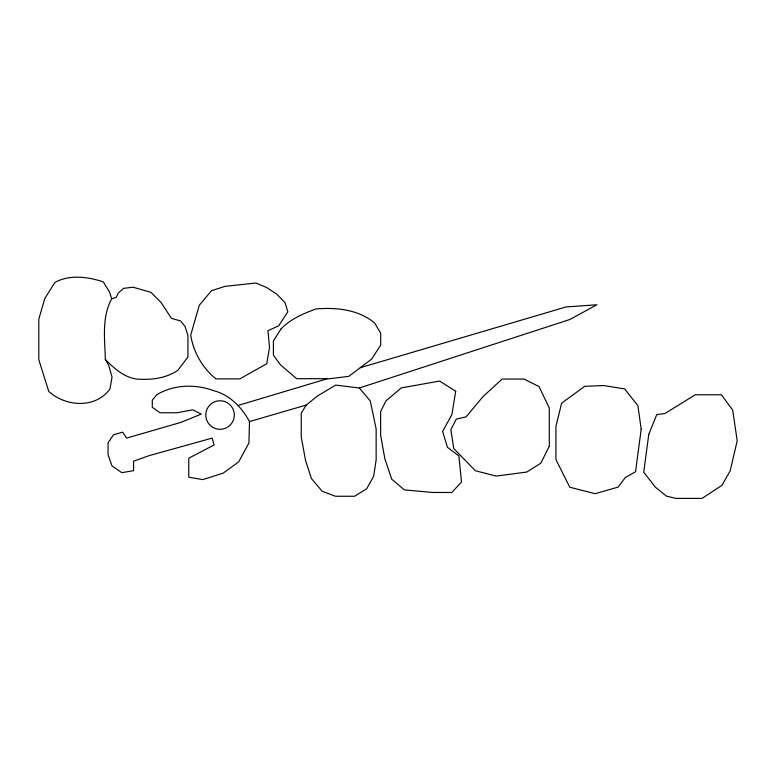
<?xml version="1.0" encoding="UTF-8"?>
<svg xmlns="http://www.w3.org/2000/svg" width="776" height="776" viewBox="0 0 776 776"><rect width="100%" height="100%" fill="white"/><g stroke="black" fill="none" stroke-linecap="round" stroke-linejoin="round"><path stroke-width="1.16" d="M249.494 421.562L248.902 443.106L238.649 461.914L223.245 473.098L202.846 479.597L188.762 477.211L188.762 458.17L214.089 444.988L212.178 438.11L149.254 455.599L133.559 461.177L133.559 470.692L121.822 472.662L112.016 465.92L108.058 454.697L108.058 442.805L113.509 434.773L122.666 432.174L126.634 438.11L181.487 422.222L201.285 414.054L192.768 409.815L176.734 412.793L160.079 412.793L152.3 407.303L152.3 400.135L156.859 394.644C174.328 384.324 195.426 383.984 214.215 390.823C230.094 395.13 241.831 407.468 249.494 421.562L306.19 405.072L317.297 396.1L335.678 385.109L359.298 388L569.749 319.537L596.919 304.755L566.063 306.947L360.258 367.717M111.676 298.847C101.511 317.452 104.876 339.199 105.342 359.463L108.824 365.69L112.035 377.155L110.008 388.873C95.671 408.855 65.766 406.876 48.772 391.424L38.8 359.637L38.8 319.188L44.746 298.615L54.834 282.464C69.423 274.355 88.037 276.731 103.295 281.901L109.523 292.038L111.676 298.847L116.206 297.392L118.224 293.076L123.588 288.362L133.036 287.207L150.922 292.329L161.01 302.436L171.438 318.364L180.595 320.963L185.086 326.512L187.947 335.591L187.947 357.009L177.898 370.288C165.695 378.542 151.155 380.027 136.819 379.095C123.966 377.349 114.111 368.309 105.342 359.463M306.19 405.072L301.243 413.201L301.243 437.004L305.531 460.41L311.409 478.511L322.147 491.247L335.513 496.262L354.554 496.262L366.689 488.744L373.654 476.28L376.147 459.809L376.147 428.876L370.268 400.93L359.298 388M238.484 405.334L327.394 378.698M641.189 429.254L635.544 471.721L625.223 477.638L618.055 487.134L595.182 493.691L569.817 487.25L555.955 459.596L555.955 426.276L561.63 403.171L584.697 386.322L603.466 385.536L624.622 388.902L637.92 405.683L641.189 429.254M648.765 434.463L643.731 472.206L655.419 487.231L666.555 496.165L675.877 498.405L702.047 498.405L721.942 485.349L730.177 470.867L737.2 440.739L732.689 410.135L721.428 394.79L695.257 394.79L664.877 413.53L656.748 414.588L648.765 434.463M455.706 391.279L451.845 414.762L442.592 431.398L447.48 447.315L458.878 455.919L461.497 481.964L451.845 492.479L432.804 492.479L404.364 489.908L391.676 479.112L384.877 458.81L380.638 435.394L380.638 411.59L385.924 400.93L401.27 387.913L439.652 381.055L455.706 391.279M269.534 347.318L266.75 363.74L239.774 378.892L215.98 378.892C202.584 368.173 193.214 351.964 190.76 335.009L199.277 305.269L211.499 290.68L225.108 286.354L255.857 283.017L266.837 287.615L276.76 294.182L285.064 302.698L287.838 311.806L278.739 325.755L267.933 330.741L269.534 347.318M549.301 446.151L540.833 463.204L526.729 472.07L496.058 476.086L475.329 470.702L453.766 448.518L450.866 429.71L456.269 419.098L466.075 416.887L482.847 396.779L502.111 379.057L524.178 379.057L539.019 386.623L549.301 408.079L549.301 446.151M281.116 328.84L273.414 340.868L273.414 355.146L280.379 364.798L296.665 378.698L329.984 378.698L348.87 376.331L371.646 359.104L380.686 345.116L380.686 333.214L374.633 322.971C358.173 309.478 336.512 307.277 316.016 308.935C303.348 313.611 290.631 318.907 281.116 328.84M212.896 427.382A14.278 14.278 0 0 0 234.323 415.053A14.278 14.278 0 0 0 212.925 402.657A14.278 14.278 0 0 0 212.896 427.382"/></g></svg>
